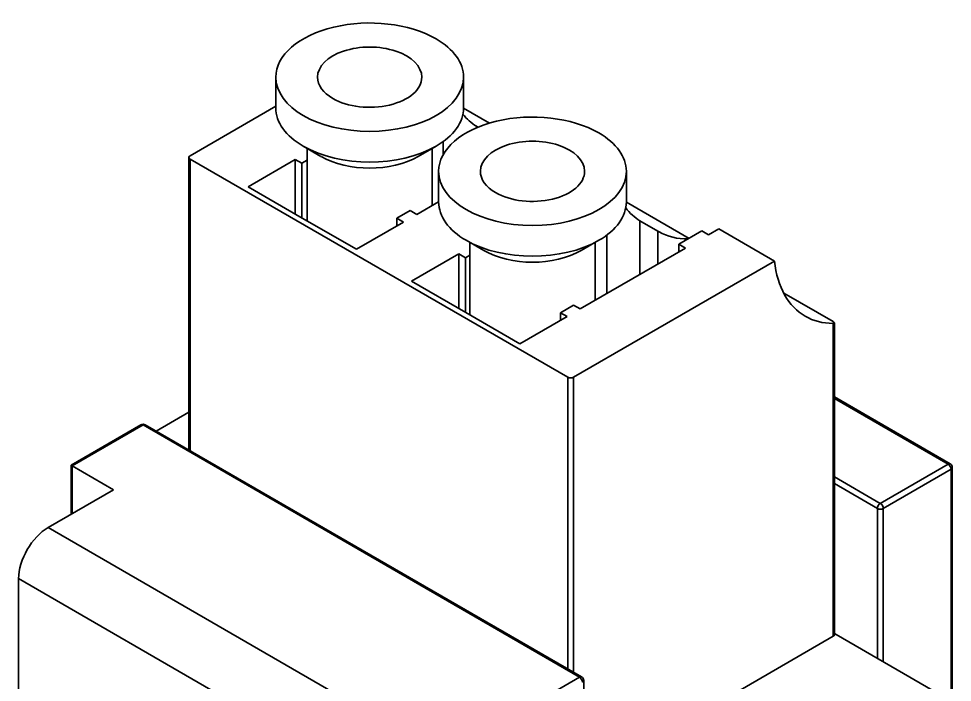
# Model space of a CAD drawing. Header units: millimetres. Extents: x -105 to 105, y -148 to 148.
# Drawn here: x 57.4 to 79.78, y -9.98 to 5.92 of the extents above; entities that cross this region are included whole.
import ezdxf

# ---------------------------------------------------------------- set-up
doc = ezdxf.new("R2010")
doc.units = ezdxf.units.MM
doc.layers.add('粗实线层', color=7, linetype='Continuous', lineweight=35)

msp = doc.modelspace()

# ---------------------------------------------------------------- linework, layer by layer
at = {"layer": '粗实线层', "color": 7, "lineweight": 35, "ltscale": 0.228258}
for p, q in [((63.563, 3.781), (63.563, 4.516)), ((68.063, 3.781), (68.063, 4.516)), ((63.563, 3.821), (61.511, 2.636)), ((68.686, 3.417), (68.063, 3.777)), ((68.41, 3.32), (68.372, 3.342)), ((68.372, 3.342), (68.372, 3.303)), ((67.579, 2.977), (67.579, 2.667)), ((64.646, 2.618), (64.222, 2.863)), ((64.313, 1.075), (64.313, 2.81)), ((66.979, 2.618), (67.404, 2.863)), ((67.313, 1.444), (67.313, 2.81)), ((61.481, -4.417), (61.481, 2.595)), ((61.511, 2.554), (70.562, -2.671)), ((61.511, -4.434), (61.511, 2.554)), ((64.027, 2.545), (62.897, 1.893)), ((64.027, 2.545), (64.027, 1.24)), ((64.187, 2.453), (64.027, 2.545)), ((64.313, 2.525), (64.187, 2.453)), ((64.187, 2.453), (64.187, 1.148)), ((67.467, 1.527), (67.467, 2.262)), ((71.967, 1.527), (71.967, 2.262)), ((62.897, 1.893), (64.195, 1.143)), ((67.467, 1.533), (66.941, 1.229)), ((73.47, 0.655), (71.967, 1.523)), ((65.494, 0.394), (64.195, 1.143)), ((66.781, 1.322), (66.464, 1.139)), ((66.464, 1.139), (66.464, 0.954)), ((66.464, 1.139), (66.624, 1.046)), ((66.941, 1.229), (66.781, 1.322)), ((66.624, 1.046), (65.494, 0.394)), ((72.721, 0.831), (72.294, 1.077)), ((72.294, 1.077), (72.294, -0.209)), ((71.501, 0.736), (71.501, -0.667)), ((72.721, 0.831), (72.721, 0.038)), ((73.778, 0.832), (73.227, 0.514)), ((73.938, 0.74), (73.778, 0.832)), ((74.183, 0.881), (73.938, 0.74)), ((75.519, 0.11), (74.183, 0.881)), ((68.55, 0.364), (68.126, 0.609)), ((68.217, -1.179), (68.217, 0.556)), ((70.884, 0.364), (71.308, 0.609)), ((71.217, -0.831), (71.217, 0.556)), ((73.227, 0.514), (73.387, 0.422)), ((73.227, 0.514), (73.227, 0.329)), ((67.949, 0.281), (66.819, -0.372)), ((68.109, 0.188), (67.949, 0.281)), ((67.949, 0.281), (67.949, -1.024)), ((68.217, 0.251), (68.109, 0.188)), ((73.387, 0.422), (70.863, -1.035)), ((68.109, 0.188), (68.109, -1.117)), ((70.703, -2.671), (75.519, 0.11)), ((66.819, -0.372), (68.117, -1.121)), ((76.925, -1.34), (75.74, -0.656)), ((70.703, -0.943), (70.386, -1.126)), ((70.863, -1.035), (70.703, -0.943)), ((69.416, -1.871), (68.117, -1.121)), ((70.546, -1.218), (69.416, -1.871)), ((70.386, -1.126), (70.546, -1.218)), ((70.386, -1.126), (70.386, -1.311)), ((76.925, -8.877), (76.925, -1.382)), ((76.955, -8.836), (76.955, -1.37)), ((70.562, -9.659), (70.562, -2.671)), ((70.703, -9.741), (70.703, -2.671)), ((76.955, -3.144), (79.733, -4.748)), ((76.955, -3.178), (79.683, -4.753)), ((61.481, -3.505), (60.691, -3.961)), ((58.653, -4.777), (60.329, -3.809)), ((58.682, -4.794), (60.379, -3.814)), ((70.844, -9.856), (60.379, -3.814)), ((70.894, -9.851), (60.429, -3.809)), ((58.653, -4.777), (58.682, -4.794)), ((58.653, -5.954), (58.653, -4.777)), ((58.682, -5.937), (58.682, -4.794)), ((58.682, -4.794), (59.672, -5.366)), ((78.057, -5.692), (79.683, -4.753)), ((78.128, -5.815), (79.754, -4.876)), ((79.754, -10.51), (79.754, -4.876)), ((79.783, -10.469), (79.783, -4.835)), ((78.057, -5.692), (76.955, -5.056)), ((59.672, -5.366), (58.104, -6.271)), ((77.986, -5.815), (76.955, -5.219)), ((77.986, -9.407), (77.986, -5.815)), ((78.128, -9.489), (78.128, -5.815)), ((66.59, -11.17), (58.104, -6.271)), ((57.397, -7.496), (57.397, -14.259)), ((65.883, -12.395), (57.397, -7.496)), ((70.944, -12.33), (76.925, -8.877)), ((76.996, -8.836), (76.955, -8.812)), ((79.471, -10.265), (76.996, -8.836)), ((70.844, -9.856), (69.147, -10.836)), ((70.944, -15.572), (70.944, -9.938))]:
    msp.add_line(p, q, dxfattribs=at)
msp.add_lwpolyline([(76.955, -1.37), (76.953, -1.375), (76.95, -1.378), (76.94, -1.381), (76.925, -1.382)], dxfattribs=at)
for centre, radius, start, end in [((76.908, -1.389), 0.0515, 22.6365, 70.2864), ((60.379, -3.896), 0.1, 60, 120), ((79.682, -4.835), 0.101, 0.2183, 59.6643), ((70.844, -9.938), 0.1, 0, 60)]:
    msp.add_arc(centre, radius, start, end, dxfattribs=at)
for centre, major_axis, start_param, end_param in [((65.813, 4.516), (2.25, 0), 0.785398, 3.141593), ((65.813, 4.516), (2.25, 0), 0, 0.785398), ((65.813, 4.516), (1.25, 0), 0, 3.141593), ((65.813, 4.516), (2.25, 0), 3.141593, 6.283185), ((65.813, 4.516), (1.25, 0), 3.141593, 3.926991), ((65.813, 4.516), (1.25, 0), 3.926991, 6.283185), ((65.813, 3.781), (2.25, 0), 3.141593, 3.926991), ((65.813, 3.781), (2.25, 0), 5.497787, 6.283185), ((69.717, 2.262), (2.25, 0), 0.785398, 3.141593), ((70.228, 6.488), (-1.827, -3.164), 6.063582, 6.266925), ((69.717, 2.262), (2.25, 0), 0, 0.785398), ((69.717, 2.262), (1.25, 0), 0, 3.141593), ((65.813, 3.781), (2.25, 0), 3.926991, 5.497787), ((61.581, 2.595), (-0.1, 0), 5.497787, 6.283185), ((61.581, 2.595), (-0.1, 0), 0, 0.785398), ((65.813, 3.291), (1.65, 0), 3.926991, 5.497787), ((69.717, 2.262), (2.25, 0), 3.141593, 6.283185), ((69.717, 2.262), (1.25, 0), 3.141593, 3.926991), ((69.717, 2.262), (1.25, 0), 3.926991, 6.283185), ((69.717, 1.527), (2.25, 0), 3.141593, 3.926991), ((69.717, 1.527), (2.25, 0), 5.497787, 6.283185), ((74.15, 4.224), (-1.827, -3.164), 6.052008, 6.266925), ((74.578, 3.977), (-1.827, -3.164), 6.266925, 6.283185), ((74.578, 3.977), (-1.827, -3.164), 0, 0.332691), ((69.717, 1.527), (2.25, 0), 3.926991, 5.497787), ((69.717, 1.037), (1.65, 0), 3.926991, 5.497787), ((78.084, 1.953), (-1.827, -3.164), 5.619753, 6.283185), ((78.084, 1.953), (-1.827, -3.164), 0, 0.320456), ((70.632, -2.63), (-0.1, 0), 0.785398, 2.356194), ((60.379, -3.896), (0.05, -0.0866), 2.356194, 3.141593), ((60.379, -3.896), (-0.05, -0.0866), 3.141593, 3.926991), ((79.683, -4.835), (0.05, 0.0866), 0, 0.785398), ((79.683, -4.835), (0.05, -0.0866), 0.785398, 2.356194), ((79.683, -4.835), (0.1, 0), 5.497787, 6.283185), ((78.057, -5.774), (-0.05, -0.0866), 3.926991, 5.497787), ((78.057, -5.774), (0.1, 0), 3.926991, 5.497787), ((78.057, -5.774), (0.05, -0.0866), 0.785398, 2.356194), ((58.104, -7.087), (0.5, 0.866), 0.785398, 2.356194), ((76.855, -8.836), (-0.1, 0), 2.356194, 3.141593), ((70.844, -9.938), (-0.05, -0.0866), 3.141593, 3.926991), ((70.844, -9.938), (0.05, -0.0866), 0.785398, 2.356194), ((70.844, -9.938), (-0.1, 0), 2.356194, 3.141593)]:
    msp.add_ellipse(centre, major_axis=major_axis, ratio=0.57735, start_param=start_param, end_param=end_param, dxfattribs=at)

doc.saveas('drawing.dxf')
